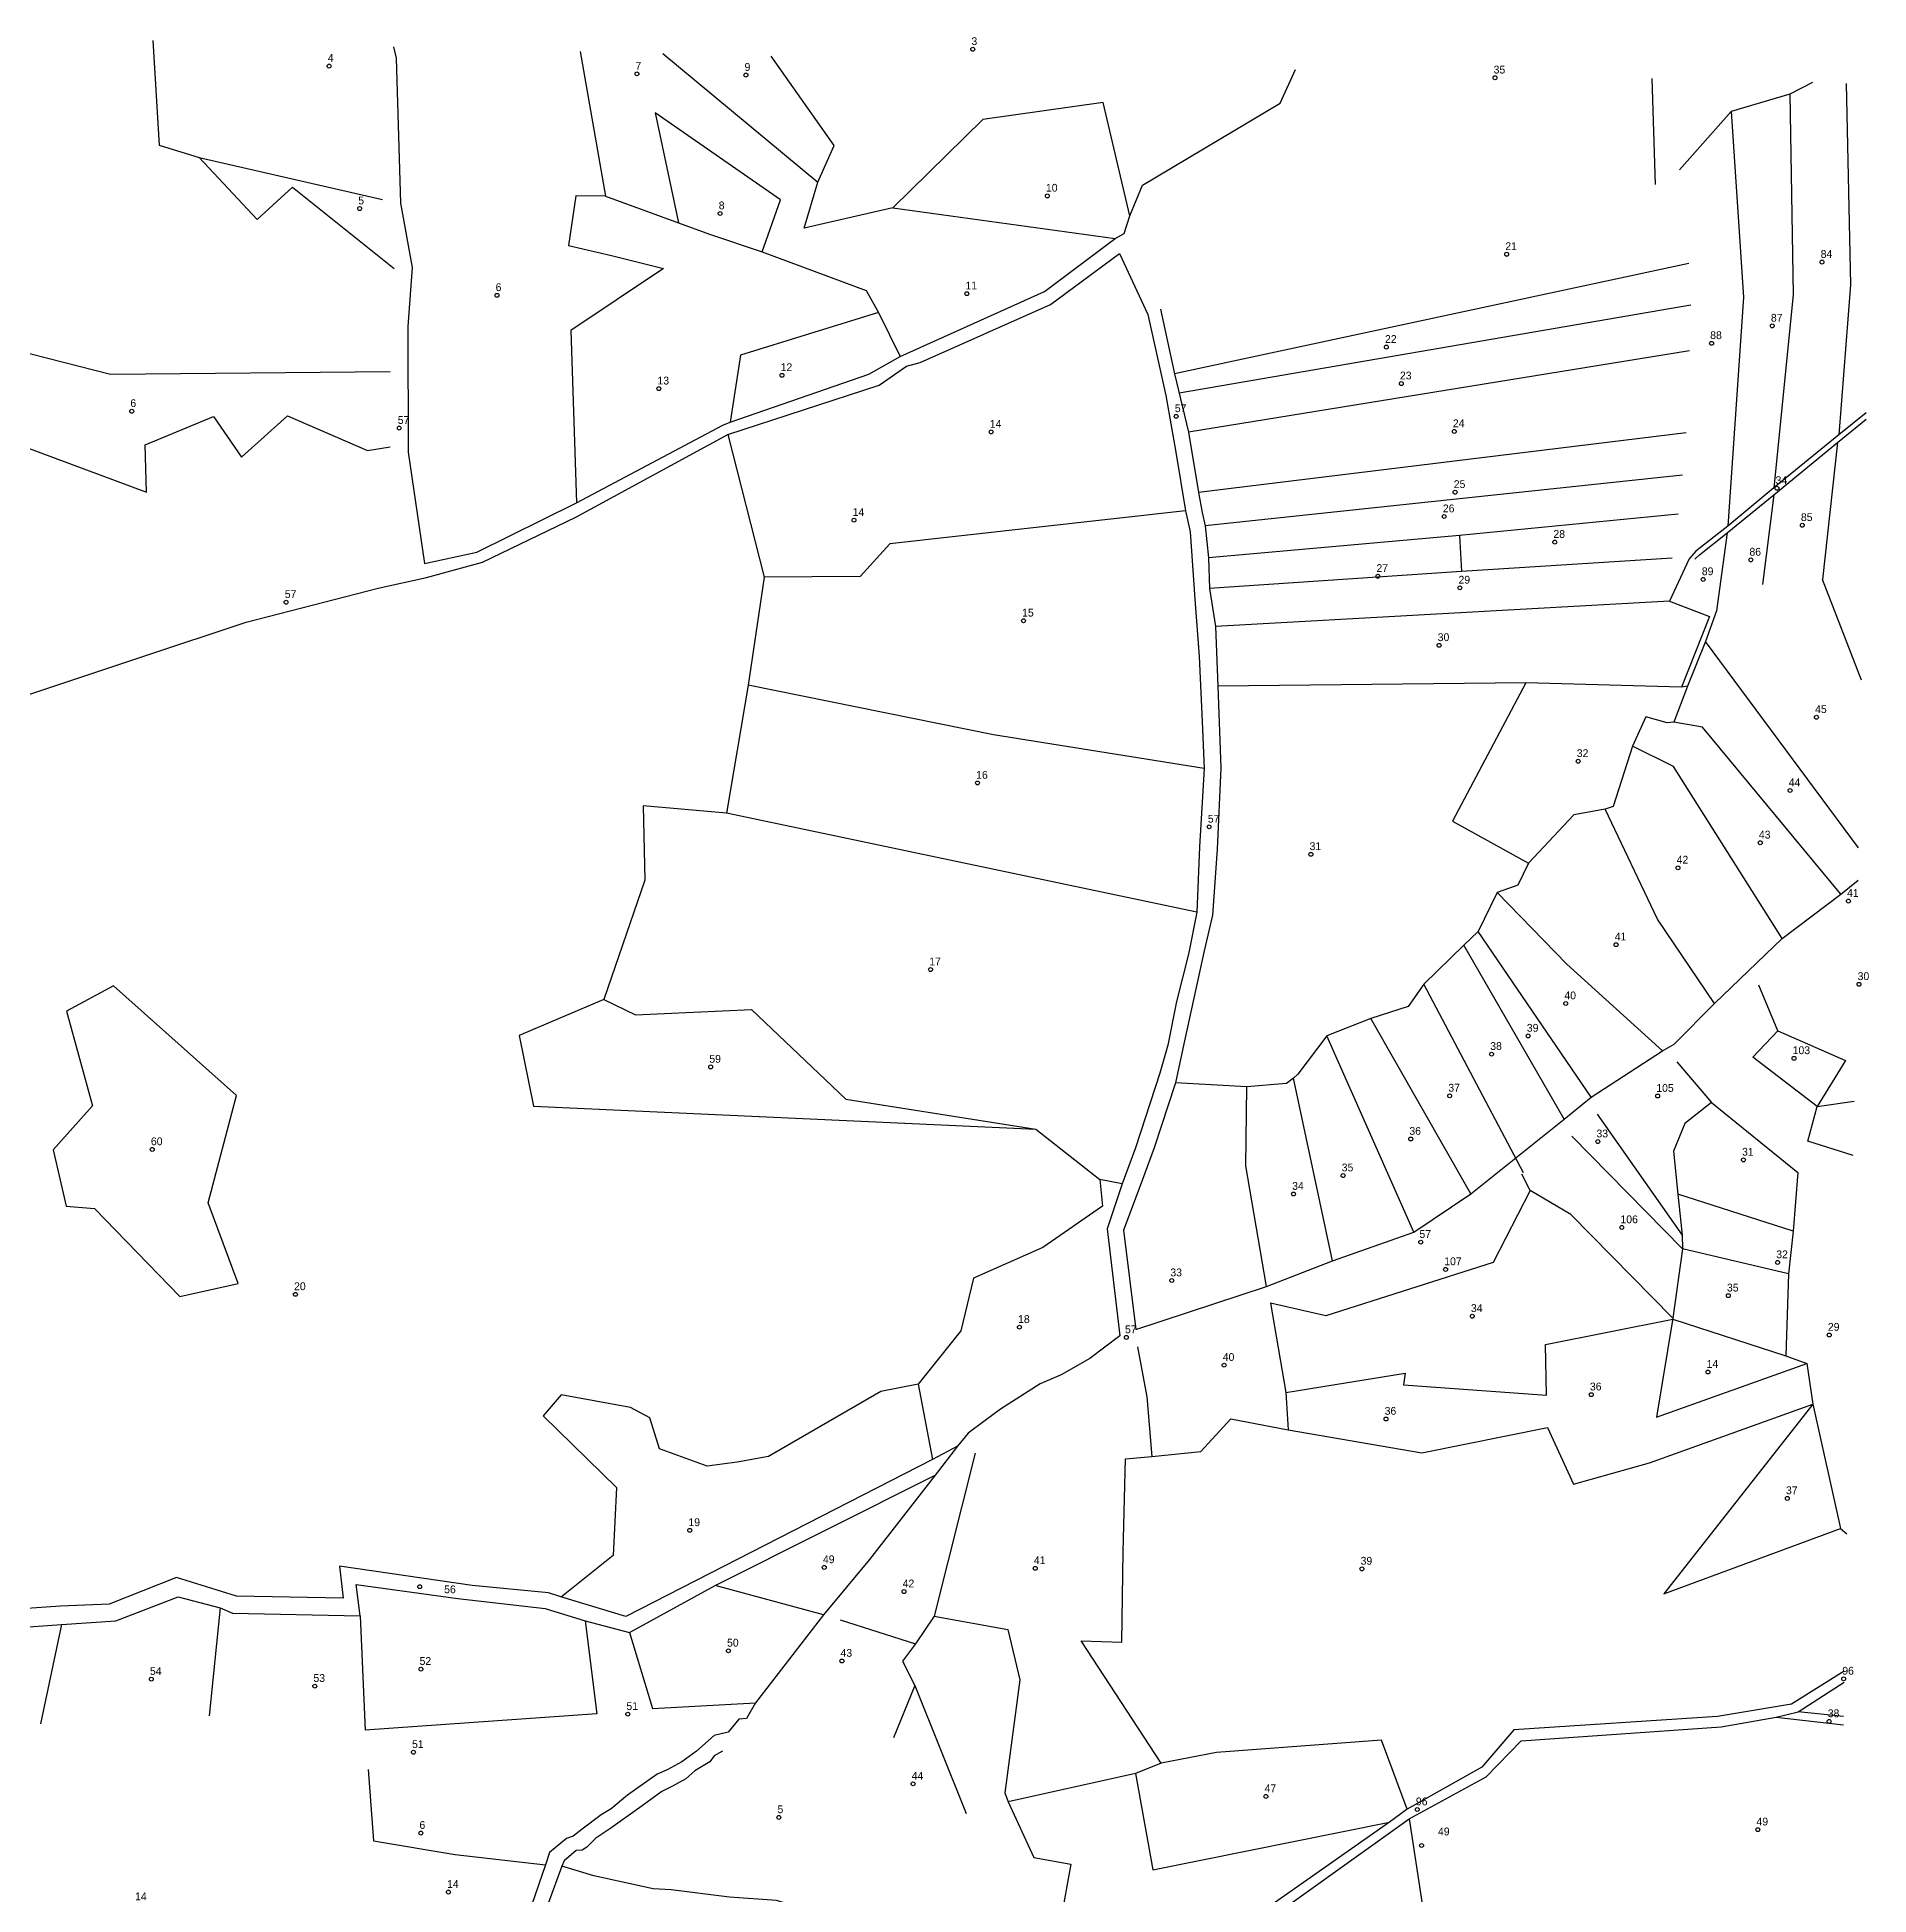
# Model space of a CAD drawing. Extents: x 176571 to 180224, y 250857 to 253450.
# Drawn here: x 179284 to 180224, y 252471 to 253424 of the extents above; entities that cross this region are included whole.
import ezdxf
from ezdxf.enums import TextEntityAlignment as Align

# ---------------------------------------------------------------- set-up
doc = ezdxf.new("R2010")
doc.units = 0
for name, color, linetype in [('1602', 240, 'Continuous'), ('1603', 240, 'Continuous'), ('A_POINTS', 252, 'Continuous')]:
    doc.layers.add(name, color=color, linetype=linetype)
doc.styles.add('HEBTXT', font='hebtxt.shx')

# ---------------------------------------------------------------- blocks, each defined once
blk = doc.blocks.new('1603')
at = {"layer": 'A_POINTS'}
blk.add_circle((0, 0), 0.25, dxfattribs=at)
at = {"style": 'HEBTXT'}
blk.add_attdef('PARCEL_NUM', text='', height=2, dxfattribs=at).set_placement((0, 1), align=Align.CENTER)
at = {"style": 'HEBTXT', "flags": 1}
blk.add_attdef('LOT_NUM', text='', height=2, dxfattribs=at).set_placement((0, -2.5), align=Align.CENTER)

msp = doc.modelspace()

# ---------------------------------------------------------------- linework, layer by layer
at = {"layer": '1602'}
for points in [[(179343.48, 253422.35), (179346.84, 253368.7), (179367.33, 253362.36), (179461.29, 253340.83)], [(179466.91, 253419.23), (179468.43, 253413.38), (179470.65, 253339.07), (179476.53, 253305.98), (179474.38, 253275.77), (179474.57, 253211.28), (179482.94, 253154.26), (179509.67, 253160.1), (179560.92, 253185.26), (179635.96, 253225.23), (179639.7, 253226.62), (179710.75, 253251.25), (179726.8, 253260.38), (179800.8, 253293.63), (179837.15, 253320.97), (179841.82, 253323.52), (179844.66, 253332.47), (179851.07, 253348.29), (179921.73, 253390.22), (179929.59, 253407.55)], [(179562.67, 253416.81), (179575.74, 253342.66), (179560.43, 253342.82), (179556.81, 253317.31), (179578.85, 253312.11), (179605.47, 253305.51), (179557.94, 253273.7), (179560.92, 253185.26)], [(179605.2, 253415.74), (179684.62, 253349.73)], [(179723.05, 253336.61), (179677.65, 253326.21), (179684.62, 253349.73), (179693, 253368.61), (179660.75, 253414.34)], [(180112.42, 253402.93), (180114.13, 253348.64)], [(180194.85, 253400.85), (180183.14, 253394.88), (180153.12, 253386.09), (180126.57, 253356.13)], [(180211.98, 253400.42), (180214.29, 253297.13), (180208.26, 253220.17)], [(179844.66, 253332.47), (179830.99, 253390.67), (179769.33, 253381.93), (179723.05, 253336.61), (179837.15, 253320.97)], [(180183.14, 253394.88), (180184.8, 253292), (180174.88, 253192.99)], [(179656.07, 253313.99), (179665.52, 253340.79), (179601.2, 253385.3), (179613.13, 253328.88)], [(180153.12, 253386.09), (180159.42, 253290.78), (180151.31, 253173.43)], [(179367.33, 253362.36), (179397.04, 253330.59), (179415.11, 253347.13), (179467.33, 253305.54)], [(179575.74, 253342.66), (179613.13, 253328.88), (179628.98, 253323.15), (179656.07, 253313.99), (179709.47, 253294.16), (179715.7, 253282.94), (179726.8, 253260.38)], [(179263.94, 253081.76), (179338.38, 253106.6), (179391.38, 253124.17), (179459.18, 253141.54), (179483.86, 253147.02), (179512.58, 253154.95), (179560.51, 253177.94), (179638.43, 253220.36), (179716.06, 253245.75), (179730.1, 253255.4), (179737.03, 253257.24), (179803.97, 253287.07), (179839.31, 253313.23), (179853.87, 253281.86), (179863.06, 253240.44), (179868.24, 253211.23), (179873.13, 253181.27), (179875.62, 253170.47), (179877.98, 253135.96), (179880.22, 253106.5), (179881.73, 253073.18), (179882.73, 253049), (179880.42, 253008.96), (179879.07, 252975.38), (179874.65, 252953.9), (179868.6, 252929.56), (179864.21, 252907.25), (179860.08, 252892.89), (179847.62, 252854.54), (179840.73, 252836.03), (179833.08, 252813.09), (179839.5, 252758.18), (179824.06, 252746.56), (179809.39, 252738.21), (179798.61, 252733.6), (179778.23, 252720.45), (179770.45, 252714.77), (179761.75, 252708.17), (179756.34, 252701.63), (179744.77, 252686.62), (179711.13, 252643.51), (179687.6, 252615.02), (179652.68, 252569.93), (179648.11, 252561.96), (179644.16, 252561.6), (179638.7, 252554.94), (179631.39, 252553.19), (179622.41, 252545.14)], [(180131.35, 253308.13), (179867.57, 253251.42)], [(179860.33, 253284.73), (179867.57, 253251.42), (179874.75, 253221.55), (179879.8, 253190.7), (179881.67, 253180.36), (179883.3, 253173.61), (179884.92, 253157.16), (179885.43, 253141.47), (179888.52, 253121.91), (179889.83, 253091.34), (179891.32, 253049.49), (179889.51, 253007.71), (179887.01, 252973.93), (179882.78, 252955.56), (179871.82, 252905.43), (179868, 252887.81), (179857.2, 252854.49), (179849.89, 252835.04), (179841.36, 252812.39), (179847.69, 252761.3), (179914.68, 252783.4), (179948.64, 252796.6), (179990.27, 252811.28), (180019.6, 252830.9), (180067.39, 252869.2), (180081.23, 252880.57), (180117.78, 252904.36), (180123.81, 252907.75), (180144.45, 252928.59), (180179.29, 252961.93), (180209.38, 252984.57), (180218.14, 252991.79)], [(180132.31, 253286.67), (179869.93, 253241.61)], [(179715.7, 253282.94), (179644.88, 253261.11), (179639.7, 253226.62)], [(179465.32, 253252.56), (179321.81, 253251.14), (179247.95, 253269.9), (179210.09, 253269.16), (179233.02, 253222.52), (179261.21, 253220.28), (179340.39, 253190.74), (179339.66, 253215.04), (179374.68, 253229.64), (179388.96, 253208.74), (179412.59, 253229.93), (179453.58, 253212.24), (179465.26, 253214.09)], [(180131.68, 253263.3), (179874.75, 253221.55)], [(180222.31, 253231.51), (180208.26, 253220.17), (180174.88, 253192.99), (180151.31, 253173.43), (180135, 253160.49), (180131.46, 253156.57)], [(180134.38, 253156.4), (180136.81, 253158.67), (180150.98, 253169.94), (180174.93, 253189.42), (180207.66, 253216.31), (180222.25, 253228.26)], [(179638.43, 253220.36), (179657.06, 253147.2), (179648.94, 253091.75), (179637.76, 253026.17), (179594.98, 253030), (179595.82, 252991.86), (179574.91, 252930.57), (179531.37, 252912.13), (179538.83, 252875.85), (179796.35, 252864.1), (179829.21, 252838.32), (179830.69, 252824.71), (179800.01, 252803.42), (179764.42, 252787.68), (179758.01, 252760.68), (179736.1, 252733.4), (179716.91, 252729.56), (179659.3, 252696.33), (179643.31, 252693.32), (179627.81, 252691.37), (179603.41, 252700.14), (179598.4, 252716.11), (179588.52, 252721.46), (179552.97, 252727.92), (179543.84, 252717.07), (179581.36, 252680.43), (179579.66, 252645.56), (179553.11, 252624.25)], [(180129.97, 253221.18), (179879.8, 253190.7)], [(180207.66, 253216.31), (180199.87, 253146.06)], [(180128.07, 253199.52), (179883.3, 253173.61)], [(180174.93, 253189.42), (180169.06, 253143.38)], [(179873.13, 253181.27), (179721.57, 253164.31), (179706.3, 253147.57), (179657.06, 253147.2)], [(180125.86, 253179.54), (180013.73, 253168.57), (179884.92, 253157.16)], [(180013.73, 253168.57), (180014.76, 253150.11)], [(180150.98, 253169.94), (180145.48, 253129.91)], [(180122.79, 253156.98), (180014.76, 253150.11), (179885.43, 253141.47)], [(180131.46, 253156.57), (180121.39, 253134.83), (180141.89, 253127.07), (180127.65, 253090.79)], [(180219.92, 253094.44), (180199.87, 253146.06)], [(180121.39, 253134.83), (179888.52, 253121.91)], [(180145.48, 253129.91), (180139.95, 253114.13), (180130.65, 253091.31), (180123.62, 253072.86), (180120.3, 253072.48), (180109.26, 253075.52), (180102.44, 253060.56), (180092.55, 253029.61), (180088.37, 253028.19), (180072.39, 253025.24), (180049.12, 253000.61), (180043.65, 252989.17), (180033.09, 252985.44), (180023.28, 252965.57), (180015.95, 252958.47), (179995.35, 252938.52), (179987.4, 252927.05), (179968.31, 252920.79), (179945.62, 252911.92), (179930.74, 252892.32), (179928.57, 252890.3), (179925.03, 252887.58), (179904.59, 252885.76), (179868, 252887.81)], [(180218.43, 253008.43), (180139.95, 253114.13)], [(179882.73, 253049), (179774.75, 253066.39), (179648.94, 253091.75)], [(180130.65, 253091.31), (180127.65, 253090.79), (180047.8, 253093.08), (179889.83, 253091.34)], [(180047.8, 253093.08), (180010.09, 253022.06), (180049.12, 253000.61)], [(180209.38, 252984.57), (180138.29, 253070.31), (180123.62, 253072.86)], [(180179.29, 252961.93), (180123.52, 253050.19), (180102.44, 253060.56)], [(180144.45, 252928.59), (180115.26, 252971.87), (180088.37, 253028.19)], [(179879.07, 252975.38), (179637.76, 253026.17)], [(180117.78, 252904.36), (180068.71, 252948.72), (180033.09, 252985.44)], [(180081.23, 252880.57), (180023.28, 252965.57)], [(180067.39, 252869.2), (180015.95, 252958.47)], [(179323.44, 252937.71), (179299.35, 252924.56), (179312.7, 252876.07), (179292.43, 252853.47), (179299.18, 252824.55), (179313.62, 252823.36), (179357.46, 252778.23), (179387.39, 252785.04), (179371.87, 252826.33), (179386.48, 252881.37), (179323.44, 252937.71)], [(180046.49, 252841.69), (179995.35, 252938.52)], [(180215.68, 252850.55), (180192.4, 252857.92), (180197.13, 252875.78), (180164.12, 252901.02), (180176.96, 252914.6), (180167.29, 252937.97)], [(179574.91, 252930.57), (179591.1, 252922.68), (179650.58, 252925.47), (179699.03, 252879.46), (179796.35, 252864.1)], [(180019.6, 252830.9), (179968.31, 252920.79)], [(180176.96, 252914.6), (180211.72, 252899.31), (180197.13, 252875.78)], [(179990.27, 252811.28), (179945.62, 252911.92)], [(180125.16, 252898.73), (180142.99, 252877.74), (180187.33, 252841.93), (180184.85, 252811.73), (180182.39, 252789.86), (180181.06, 252747.95)], [(179914.68, 252783.4), (179904.17, 252845.35), (179904.59, 252885.76)], [(179948.64, 252796.6), (179928.57, 252890.3)], [(180142.99, 252877.74), (180129.35, 252866.95), (180123.56, 252852.9), (180125.73, 252830.77), (180127.89, 252809.71), (180128.02, 252802.71), (180123.16, 252767.24), (180114.79, 252716.39), (180191.92, 252743.96)], [(180197.13, 252875.78), (180216.17, 252878.56)], [(180084.32, 252871.8), (180127.89, 252809.71)], [(180182.39, 252789.86), (180128.02, 252802.71), (180071.29, 252860.59)], [(179840.73, 252836.03), (179829.21, 252838.32)], [(180123.16, 252767.24), (180070.8, 252820.43), (180049.95, 252832.63), (180045.61, 252841)], [(180049.95, 252832.63), (180031.01, 252795.81), (179945.23, 252768.41), (179916.74, 252774.86)], [(180184.85, 252811.73), (180125.73, 252830.77)], [(179916.74, 252774.86), (179924.57, 252729.02), (179925.82, 252709.87)], [(179924.57, 252729.02), (179985.85, 252739.05), (179985.07, 252732.99), (180058.37, 252727.64), (180057.81, 252753.62), (180123.07, 252766.61), (180181.06, 252747.95), (180191.92, 252743.96), (180194.99, 252723.11)], [(179848.66, 252752.42), (179853.41, 252726.8), (179855.96, 252696.32)], [(179736.1, 252733.4), (179743.44, 252694.69)], [(179860.72, 252539.03), (179819.76, 252601.79), (179840.6, 252601.04), (179841.14, 252647.43), (179842.45, 252694.99), (179855.96, 252696.32), (179881.04, 252698.82), (179896.53, 252715.55), (179925.82, 252709.87), (179994.45, 252698.17), (180058.87, 252711.07), (180072.19, 252682.07), (180111.23, 252693.06), (180194.99, 252723.11), (180118.52, 252625.8), (180209.08, 252659.27), (180212.31, 252656.62)], [(180194.99, 252723.11), (180209.08, 252659.27)], [(179756.34, 252701.63), (179743.44, 252694.69), (179586.23, 252614.27), (179552.79, 252624.2), (179546.41, 252626.35), (179507.39, 252630.14), (179439.29, 252640.07), (179441.24, 252623.52), (179386.55, 252624.54), (179355.62, 252634.19), (179321.11, 252620.49), (179296.17, 252619.48), (179266.56, 252617.49), (179240.54, 252608.24), (179235.97, 252606.7), (179219.62, 252594.6), (179164.67, 252609.86)], [(179765.4, 252697.91), (179744.26, 252614.45), (179734.64, 252600.19), (179728.05, 252591.34), (179734.37, 252578.83), (179760.63, 252513.15)], [(179265.47, 252607.84), (179296.7, 252610.1), (179324.58, 252611.89), (179356.5, 252624.35), (179378.12, 252618.62), (179384.43, 252615.9), (179449.96, 252614.59), (179447.92, 252630.52), (179499.96, 252623.49), (179544.75, 252618.27), (179565.32, 252612.01), (179587.99, 252605.93), (179631.91, 252630.07), (179744.77, 252686.62)], [(179687.6, 252615.02), (179631.91, 252630.07)], [(179378.12, 252618.62), (179372.39, 252563.22)], [(179296.7, 252610.1), (179286.01, 252559.17)], [(179449.96, 252614.59), (179452.48, 252555.93)], [(179565.32, 252612.01), (179571.36, 252564.2), (179452.48, 252555.93)], [(179696, 252612.53), (179734.64, 252600.19)], [(179744.26, 252614.45), (179782.08, 252607.58), (179788.25, 252581.72), (179780.52, 252523.73), (179782.24, 252519.11)], [(179587.99, 252605.93), (179599.84, 252566.99), (179652.68, 252569.93)], [(180211.09, 252586.11), (180184, 252569.26), (180146.09, 252562.85), (180041.66, 252556.12), (180025.15, 252536.98), (179986.81, 252515.46), (179977.79, 252508.79), (179894.74, 252450.35), (179894.29, 252450)], [(179903.22, 252450), (179987.94, 252510.49), (180027.42, 252531.95), (180045.42, 252550.37), (180147.9, 252557.53), (180176.12, 252562.53), (180187.35, 252565.38), (180210.99, 252580.59)], [(179734.37, 252578.83), (179723.37, 252551.9)], [(180176.12, 252562.53), (180210.61, 252558.56)], [(180210.68, 252562.91), (180187.35, 252565.38)], [(179622.41, 252545.14), (179614.91, 252539.69), (179607.34, 252535.61), (179602.19, 252533.3), (179587.04, 252522.51), (179578.58, 252515.61), (179573.56, 252512.53), (179563.72, 252505.19), (179559.08, 252501.51), (179555.79, 252500.39), (179546.94, 252493.08), (179544.97, 252486.76), (179537.95, 252466.55), (179540.93, 252461.06), (179529.68, 252450)], [(179635.76, 252545.13), (179634.22, 252544.25), (179631.47, 252542.81), (179629.18, 252539.61), (179621.6, 252535.09), (179616.95, 252530.89), (179610.01, 252527.16), (179604.7, 252524.5), (179593.33, 252516.22), (179578.41, 252505.62), (179570.85, 252500.46), (179566.07, 252495.98), (179563.76, 252494.38), (179560.71, 252494.15), (179554.46, 252488.88), (179553.28, 252486.12), (179546.4, 252467.09), (179549.51, 252458.35), (179543.33, 252451.05), (179542.45, 252450)], [(179986.81, 252515.46), (179973.71, 252550.8), (179889.02, 252544.4), (179860.72, 252539.03), (179847.51, 252533.62), (179782.24, 252519.11), (179795.4, 252490.57), (179814.37, 252487.19), (179809.39, 252459.82), (179814.88, 252450)], [(179453.97, 252535.69), (179456.76, 252499.11), (179498.62, 252492.16), (179544.97, 252486.76)], [(179847.51, 252533.62), (179856.41, 252484.21), (179977.79, 252508.79)], [(179987.94, 252510.49), (179997.15, 252450)], [(179760.81, 252454.4), (179746.61, 252453.98), (179711.58, 252460.69), (179692.09, 252464.55), (179672.01, 252465.98), (179663.51, 252468.6), (179639.37, 252470.25), (179609.4, 252474), (179600.09, 252474.55), (179569.69, 252481.19), (179553.28, 252486.12)]]:
    msp.add_lwpolyline(points, dxfattribs=at)

# ---------------------------------------------------------------- block references
at = {"layer": '1603'}
ref = msp.add_blockref('1603', (179764.1, 253417.93), dxfattribs=dict(at, xscale=4, yscale=4, zscale=4))
ref.add_attrib('PARCEL_NUM', '3', (179763.41, 253420.09), dxfattribs={"layer": '0', "height": 4, "style": 'HEBTXT'})
ref = msp.add_blockref('1603', (179433.96, 253409.3), dxfattribs=dict(at, xscale=4, yscale=4, zscale=4))
ref.add_attrib('PARCEL_NUM', '4', (179433.27, 253411.46), dxfattribs={"layer": '0', "height": 4, "style": 'HEBTXT'})
ref = msp.add_blockref('1603', (179591.82, 253405.32), dxfattribs=dict(at, xscale=4, yscale=4, zscale=4))
ref.add_attrib('PARCEL_NUM', '7', (179591.13, 253407.48), dxfattribs={"layer": '0', "height": 4, "style": 'HEBTXT'})
ref = msp.add_blockref('1603', (179647.73, 253404.71), dxfattribs=dict(at, xscale=4, yscale=4, zscale=4))
ref.add_attrib('PARCEL_NUM', '9', (179647.04, 253406.87), dxfattribs={"layer": '0', "height": 4, "style": 'HEBTXT'})
ref = msp.add_blockref('1603', (180031.93, 253403.34), dxfattribs=dict(at, xscale=4, yscale=4, zscale=4))
ref.add_attrib('PARCEL_NUM', '35', (180031.24, 253405.5), dxfattribs={"layer": '0', "height": 4, "style": 'HEBTXT'})
ref = msp.add_blockref('1603', (179449.62, 253336.24), dxfattribs=dict(at, xscale=4, yscale=4, zscale=4))
ref.add_attrib('PARCEL_NUM', '5', (179448.93, 253338.39), dxfattribs={"layer": '0', "height": 4, "style": 'HEBTXT'})
ref = msp.add_blockref('1603', (179802.31, 253342.74), dxfattribs=dict(at, xscale=4, yscale=4, zscale=4))
ref.add_attrib('PARCEL_NUM', '10', (179801.62, 253344.9), dxfattribs={"layer": '0', "height": 4, "style": 'HEBTXT'})
ref = msp.add_blockref('1603', (179634.5, 253333.7), dxfattribs=dict(at, xscale=4, yscale=4, zscale=4))
ref.add_attrib('PARCEL_NUM', '8', (179633.81, 253335.86), dxfattribs={"layer": '0', "height": 4, "style": 'HEBTXT'})
ref = msp.add_blockref('1603', (180037.93, 253312.8), dxfattribs=dict(at, xscale=4, yscale=4, zscale=4))
ref.add_attrib('PARCEL_NUM', '21', (180037.24, 253314.96), dxfattribs={"layer": '0', "height": 4, "style": 'HEBTXT'})
ref = msp.add_blockref('1603', (180199.66, 253308.78), dxfattribs=dict(at, xscale=4, yscale=4, zscale=4))
ref.add_attrib('PARCEL_NUM', '84', (180198.97, 253310.93), dxfattribs={"layer": '0', "height": 4, "style": 'HEBTXT'})
ref = msp.add_blockref('1603', (179520.07, 253291.75), dxfattribs=dict(at, xscale=4, yscale=4, zscale=4))
ref.add_attrib('PARCEL_NUM', '6', (179519.37, 253293.91), dxfattribs={"layer": '0', "height": 4, "style": 'HEBTXT'})
ref = msp.add_blockref('1603', (179761.04, 253292.61), dxfattribs=dict(at, xscale=4, yscale=4, zscale=4))
ref.add_attrib('PARCEL_NUM', '11', (179760.35, 253294.77), dxfattribs={"layer": '0', "height": 4, "style": 'HEBTXT'})
ref = msp.add_blockref('1603', (180174.13, 253276.07), dxfattribs=dict(at, xscale=4, yscale=4, zscale=4))
ref.add_attrib('PARCEL_NUM', '87', (180173.43, 253278.23), dxfattribs={"layer": '0', "height": 4, "style": 'HEBTXT'})
ref = msp.add_blockref('1603', (179976.21, 253265.19), dxfattribs=dict(at, xscale=4, yscale=4, zscale=4))
ref.add_attrib('PARCEL_NUM', '22', (179975.52, 253267.34), dxfattribs={"layer": '0', "height": 4, "style": 'HEBTXT'})
ref = msp.add_blockref('1603', (180143, 253267.14), dxfattribs=dict(at, xscale=4, yscale=4, zscale=4))
ref.add_attrib('PARCEL_NUM', '88', (180142.31, 253269.3), dxfattribs={"layer": '0', "height": 4, "style": 'HEBTXT'})
ref = msp.add_blockref('1603', (179666.24, 253250.74), dxfattribs=dict(at, xscale=4, yscale=4, zscale=4))
ref.add_attrib('PARCEL_NUM', '12', (179665.55, 253252.89), dxfattribs={"layer": '0', "height": 4, "style": 'HEBTXT'})
ref = msp.add_blockref('1603', (179603.09, 253243.87), dxfattribs=dict(at, xscale=4, yscale=4, zscale=4))
ref.add_attrib('PARCEL_NUM', '13', (179602.39, 253246.02), dxfattribs={"layer": '0', "height": 4, "style": 'HEBTXT'})
ref = msp.add_blockref('1603', (179983.87, 253246.47), dxfattribs=dict(at, xscale=4, yscale=4, zscale=4))
ref.add_attrib('PARCEL_NUM', '23', (179983.18, 253248.63), dxfattribs={"layer": '0', "height": 4, "style": 'HEBTXT'})
ref = msp.add_blockref('1603', (179332.75, 253232.28), dxfattribs=dict(at, xscale=4, yscale=4, zscale=4))
ref.add_attrib('PARCEL_NUM', '6', (179332.06, 253234.44), dxfattribs={"layer": '0', "height": 4, "style": 'HEBTXT'})
ref = msp.add_blockref('1603', (179469.89, 253223.65), dxfattribs=dict(at, xscale=4, yscale=4, zscale=4))
ref.add_attrib('PARCEL_NUM', '57', (179469.2, 253225.81), dxfattribs={"layer": '0', "height": 4, "style": 'HEBTXT'})
ref = msp.add_blockref('1603', (179773.53, 253221.69), dxfattribs=dict(at, xscale=4, yscale=4, zscale=4))
ref.add_attrib('PARCEL_NUM', '14', (179772.84, 253223.85), dxfattribs={"layer": '0', "height": 4, "style": 'HEBTXT'})
ref = msp.add_blockref('1603', (179868.41, 253229.68), dxfattribs=dict(at, xscale=4, yscale=4, zscale=4))
ref.add_attrib('PARCEL_NUM', '57', (179867.72, 253231.84), dxfattribs={"layer": '0', "height": 4, "style": 'HEBTXT'})
ref = msp.add_blockref('1603', (180011.03, 253221.94), dxfattribs=dict(at, xscale=4, yscale=4, zscale=4))
ref.add_attrib('PARCEL_NUM', '24', (180010.34, 253224.1), dxfattribs={"layer": '0', "height": 4, "style": 'HEBTXT'})
ref = msp.add_blockref('1603', (180176.51, 253192.81), dxfattribs=dict(at, xscale=4, yscale=4, zscale=4))
ref.add_attrib('PARCEL_NUM', '34', (180175.82, 253194.96), dxfattribs={"layer": '0', "height": 4, "style": 'HEBTXT'})
ref = msp.add_blockref('1603', (180011.46, 253190.75), dxfattribs=dict(at, xscale=4, yscale=4, zscale=4))
ref.add_attrib('PARCEL_NUM', '25', (180010.77, 253192.91), dxfattribs={"layer": '0', "height": 4, "style": 'HEBTXT'})
ref = msp.add_blockref('1603', (179703.17, 253176.43), dxfattribs=dict(at, xscale=4, yscale=4, zscale=4))
ref.add_attrib('PARCEL_NUM', '14', (179702.47, 253178.59), dxfattribs={"layer": '0', "height": 4, "style": 'HEBTXT'})
ref = msp.add_blockref('1603', (180005.87, 253178.31), dxfattribs=dict(at, xscale=4, yscale=4, zscale=4))
ref.add_attrib('PARCEL_NUM', '26', (180005.18, 253180.46), dxfattribs={"layer": '0', "height": 4, "style": 'HEBTXT'})
ref = msp.add_blockref('1603', (180189.53, 253173.82), dxfattribs=dict(at, xscale=4, yscale=4, zscale=4))
ref.add_attrib('PARCEL_NUM', '85', (180188.83, 253175.97), dxfattribs={"layer": '0', "height": 4, "style": 'HEBTXT'})
ref = msp.add_blockref('1603', (180062.59, 253165.19), dxfattribs=dict(at, xscale=4, yscale=4, zscale=4))
ref.add_attrib('PARCEL_NUM', '28', (180061.89, 253167.35), dxfattribs={"layer": '0', "height": 4, "style": 'HEBTXT'})
ref = msp.add_blockref('1603', (180163.13, 253156.07), dxfattribs=dict(at, xscale=4, yscale=4, zscale=4))
ref.add_attrib('PARCEL_NUM', '86', (180162.43, 253158.23), dxfattribs={"layer": '0', "height": 4, "style": 'HEBTXT'})
ref = msp.add_blockref('1603', (179971.82, 253147.7), dxfattribs=dict(at, xscale=4, yscale=4, zscale=4))
ref.add_attrib('PARCEL_NUM', '27', (179971.12, 253149.86), dxfattribs={"layer": '0', "height": 4, "style": 'HEBTXT'})
ref = msp.add_blockref('1603', (180138.7, 253146.06), dxfattribs=dict(at, xscale=4, yscale=4, zscale=4))
ref.add_attrib('PARCEL_NUM', '89', (180138.01, 253148.22), dxfattribs={"layer": '0', "height": 4, "style": 'HEBTXT'})
ref = msp.add_blockref('1603', (180013.91, 253141.74), dxfattribs=dict(at, xscale=4, yscale=4, zscale=4))
ref.add_attrib('PARCEL_NUM', '29', (180013.22, 253143.89), dxfattribs={"layer": '0', "height": 4, "style": 'HEBTXT'})
ref = msp.add_blockref('1603', (179411.92, 253134.36), dxfattribs=dict(at, xscale=4, yscale=4, zscale=4))
ref.add_attrib('PARCEL_NUM', '57', (179411.23, 253136.52), dxfattribs={"layer": '0', "height": 4, "style": 'HEBTXT'})
ref = msp.add_blockref('1603', (179790.1, 253124.86), dxfattribs=dict(at, xscale=4, yscale=4, zscale=4))
ref.add_attrib('PARCEL_NUM', '15', (179789.41, 253127.02), dxfattribs={"layer": '0', "height": 4, "style": 'HEBTXT'})
ref = msp.add_blockref('1603', (180003.25, 253112.26), dxfattribs=dict(at, xscale=4, yscale=4, zscale=4))
ref.add_attrib('PARCEL_NUM', '30', (180002.55, 253114.42), dxfattribs={"layer": '0', "height": 4, "style": 'HEBTXT'})
ref = msp.add_blockref('1603', (180196.79, 253075.35), dxfattribs=dict(at, xscale=4, yscale=4, zscale=4))
ref.add_attrib('PARCEL_NUM', '45', (180196.1, 253077.51), dxfattribs={"layer": '0', "height": 4, "style": 'HEBTXT'})
ref = msp.add_blockref('1603', (180074.59, 253052.8), dxfattribs=dict(at, xscale=4, yscale=4, zscale=4))
ref.add_attrib('PARCEL_NUM', '32', (180073.9, 253054.95), dxfattribs={"layer": '0', "height": 4, "style": 'HEBTXT'})
ref = msp.add_blockref('1603', (179766.52, 253041.67), dxfattribs=dict(at, xscale=4, yscale=4, zscale=4))
ref.add_attrib('PARCEL_NUM', '16', (179765.83, 253043.83), dxfattribs={"layer": '0', "height": 4, "style": 'HEBTXT'})
ref = msp.add_blockref('1603', (180183.27, 253037.8), dxfattribs=dict(at, xscale=4, yscale=4, zscale=4))
ref.add_attrib('PARCEL_NUM', '44', (180182.58, 253039.96), dxfattribs={"layer": '0', "height": 4, "style": 'HEBTXT'})
ref = msp.add_blockref('1603', (179885.34, 253019.15), dxfattribs=dict(at, xscale=4, yscale=4, zscale=4))
ref.add_attrib('PARCEL_NUM', '57', (179884.65, 253021.3), dxfattribs={"layer": '0', "height": 4, "style": 'HEBTXT'})
ref = msp.add_blockref('1603', (179937.51, 253005.08), dxfattribs=dict(at, xscale=4, yscale=4, zscale=4))
ref.add_attrib('PARCEL_NUM', '31', (179936.82, 253007.24), dxfattribs={"layer": '0', "height": 4, "style": 'HEBTXT'})
ref = msp.add_blockref('1603', (180167.97, 253011.01), dxfattribs=dict(at, xscale=4, yscale=4, zscale=4))
ref.add_attrib('PARCEL_NUM', '43', (180167.28, 253013.17), dxfattribs={"layer": '0', "height": 4, "style": 'HEBTXT'})
ref = msp.add_blockref('1603', (180125.78, 252998.14), dxfattribs=dict(at, xscale=4, yscale=4, zscale=4))
ref.add_attrib('PARCEL_NUM', '42', (180125.09, 253000.3), dxfattribs={"layer": '0', "height": 4, "style": 'HEBTXT'})
ref = msp.add_blockref('1603', (180213.18, 252981.07), dxfattribs=dict(at, xscale=4, yscale=4, zscale=4))
ref.add_attrib('PARCEL_NUM', '41', (180212.49, 252983.23), dxfattribs={"layer": '0', "height": 4, "style": 'HEBTXT'})
ref = msp.add_blockref('1603', (180094.03, 252958.74), dxfattribs=dict(at, xscale=4, yscale=4, zscale=4))
ref.add_attrib('PARCEL_NUM', '41', (180093.34, 252960.9), dxfattribs={"layer": '0', "height": 4, "style": 'HEBTXT'})
ref = msp.add_blockref('1603', (179742.44, 252945.98), dxfattribs=dict(at, xscale=4, yscale=4, zscale=4))
ref.add_attrib('PARCEL_NUM', '17', (179741.75, 252948.13), dxfattribs={"layer": '0', "height": 4, "style": 'HEBTXT'})
ref = msp.add_blockref('1603', (180218.62, 252938.42), dxfattribs=dict(at, xscale=4, yscale=4, zscale=4))
ref.add_attrib('PARCEL_NUM', '30', (180217.93, 252940.58), dxfattribs={"layer": '0', "height": 4, "style": 'HEBTXT'})
ref = msp.add_blockref('1603', (180068.21, 252928.56), dxfattribs=dict(at, xscale=4, yscale=4, zscale=4))
ref.add_attrib('PARCEL_NUM', '40', (180067.52, 252930.72), dxfattribs={"layer": '0', "height": 4, "style": 'HEBTXT'})
ref = msp.add_blockref('1603', (180048.95, 252911.93), dxfattribs=dict(at, xscale=4, yscale=4, zscale=4))
ref.add_attrib('PARCEL_NUM', '39', (180048.26, 252914.09), dxfattribs={"layer": '0', "height": 4, "style": 'HEBTXT'})
ref = msp.add_blockref('1603', (180030.18, 252902.6), dxfattribs=dict(at, xscale=4, yscale=4, zscale=4))
ref.add_attrib('PARCEL_NUM', '38', (180029.49, 252904.76), dxfattribs={"layer": '0', "height": 4, "style": 'HEBTXT'})
ref = msp.add_blockref('1603', (180185.29, 252900.44), dxfattribs=dict(at, xscale=4, yscale=4, zscale=4))
ref.add_attrib('PARCEL_NUM', '103', (180184.6, 252902.6), dxfattribs={"layer": '0', "height": 4, "style": 'HEBTXT'})
ref = msp.add_blockref('1603', (179629.67, 252896.03), dxfattribs=dict(at, xscale=4, yscale=4, zscale=4))
ref.add_attrib('PARCEL_NUM', '59', (179628.98, 252898.18), dxfattribs={"layer": '0', "height": 4, "style": 'HEBTXT'})
ref = msp.add_blockref('1603', (180008.7, 252881.22), dxfattribs=dict(at, xscale=4, yscale=4, zscale=4))
ref.add_attrib('PARCEL_NUM', '37', (180008.01, 252883.37), dxfattribs={"layer": '0', "height": 4, "style": 'HEBTXT'})
ref = msp.add_blockref('1603', (180115.35, 252881.11), dxfattribs=dict(at, xscale=4, yscale=4, zscale=4))
ref.add_attrib('PARCEL_NUM', '105', (180114.66, 252883.26), dxfattribs={"layer": '0', "height": 4, "style": 'HEBTXT'})
ref = msp.add_blockref('1603', (179343.27, 252853.74), dxfattribs=dict(at, xscale=4, yscale=4, zscale=4))
ref.add_attrib('PARCEL_NUM', '60', (179342.58, 252855.9), dxfattribs={"layer": '0', "height": 4, "style": 'HEBTXT'})
ref = msp.add_blockref('1603', (179988.71, 252859.08), dxfattribs=dict(at, xscale=4, yscale=4, zscale=4))
ref.add_attrib('PARCEL_NUM', '36', (179988.02, 252861.23), dxfattribs={"layer": '0', "height": 4, "style": 'HEBTXT'})
ref = msp.add_blockref('1603', (180084.67, 252857.74), dxfattribs=dict(at, xscale=4, yscale=4, zscale=4))
ref.add_attrib('PARCEL_NUM', '33', (180083.98, 252859.9), dxfattribs={"layer": '0', "height": 4, "style": 'HEBTXT'})
ref = msp.add_blockref('1603', (179954.02, 252840.31), dxfattribs=dict(at, xscale=4, yscale=4, zscale=4))
ref.add_attrib('PARCEL_NUM', '35', (179953.32, 252842.46), dxfattribs={"layer": '0', "height": 4, "style": 'HEBTXT'})
ref = msp.add_blockref('1603', (180159.35, 252848.37), dxfattribs=dict(at, xscale=4, yscale=4, zscale=4))
ref.add_attrib('PARCEL_NUM', '31', (180158.65, 252850.52), dxfattribs={"layer": '0', "height": 4, "style": 'HEBTXT'})
ref = msp.add_blockref('1603', (179928.58, 252830.85), dxfattribs=dict(at, xscale=4, yscale=4, zscale=4))
ref.add_attrib('PARCEL_NUM', '34', (179927.89, 252833.01), dxfattribs={"layer": '0', "height": 4, "style": 'HEBTXT'})
ref = msp.add_blockref('1603', (180096.98, 252813.71), dxfattribs=dict(at, xscale=4, yscale=4, zscale=4))
ref.add_attrib('PARCEL_NUM', '106', (180096.29, 252815.87), dxfattribs={"layer": '0', "height": 4, "style": 'HEBTXT'})
ref = msp.add_blockref('1603', (179993.87, 252806.18), dxfattribs=dict(at, xscale=4, yscale=4, zscale=4))
ref.add_attrib('PARCEL_NUM', '57', (179993.18, 252808.33), dxfattribs={"layer": '0', "height": 4, "style": 'HEBTXT'})
ref = msp.add_blockref('1603', (180176.87, 252795.77), dxfattribs=dict(at, xscale=4, yscale=4, zscale=4))
ref.add_attrib('PARCEL_NUM', '32', (180176.18, 252797.93), dxfattribs={"layer": '0', "height": 4, "style": 'HEBTXT'})
ref = msp.add_blockref('1603', (179866.13, 252786.5), dxfattribs=dict(at, xscale=4, yscale=4, zscale=4))
ref.add_attrib('PARCEL_NUM', '33', (179865.43, 252788.66), dxfattribs={"layer": '0', "height": 4, "style": 'HEBTXT'})
ref = msp.add_blockref('1603', (180006.6, 252792.2), dxfattribs=dict(at, xscale=4, yscale=4, zscale=4))
ref.add_attrib('PARCEL_NUM', '107', (180005.91, 252794.36), dxfattribs={"layer": '0', "height": 4, "style": 'HEBTXT'})
ref = msp.add_blockref('1603', (179416.69, 252779.39), dxfattribs=dict(at, xscale=4, yscale=4, zscale=4))
ref.add_attrib('PARCEL_NUM', '20', (179416, 252781.55), dxfattribs={"layer": '0', "height": 4, "style": 'HEBTXT'})
ref = msp.add_blockref('1603', (180151.61, 252778.71), dxfattribs=dict(at, xscale=4, yscale=4, zscale=4))
ref.add_attrib('PARCEL_NUM', '35', (180150.92, 252780.87), dxfattribs={"layer": '0', "height": 4, "style": 'HEBTXT'})
ref = msp.add_blockref('1603', (180020.28, 252768.18), dxfattribs=dict(at, xscale=4, yscale=4, zscale=4))
ref.add_attrib('PARCEL_NUM', '34', (180019.58, 252770.34), dxfattribs={"layer": '0', "height": 4, "style": 'HEBTXT'})
ref = msp.add_blockref('1603', (179788.03, 252762.58), dxfattribs=dict(at, xscale=4, yscale=4, zscale=4))
ref.add_attrib('PARCEL_NUM', '18', (179787.34, 252764.74), dxfattribs={"layer": '0', "height": 4, "style": 'HEBTXT'})
ref = msp.add_blockref('1603', (179842.86, 252757.32), dxfattribs=dict(at, xscale=4, yscale=4, zscale=4))
ref.add_attrib('PARCEL_NUM', '57', (179842.17, 252759.47), dxfattribs={"layer": '0', "height": 4, "style": 'HEBTXT'})
ref = msp.add_blockref('1603', (180203.35, 252758.57), dxfattribs=dict(at, xscale=4, yscale=4, zscale=4))
ref.add_attrib('PARCEL_NUM', '29', (180202.66, 252760.73), dxfattribs={"layer": '0', "height": 4, "style": 'HEBTXT'})
ref = msp.add_blockref('1603', (179893, 252743.1), dxfattribs=dict(at, xscale=4, yscale=4, zscale=4))
ref.add_attrib('PARCEL_NUM', '40', (179892.3, 252745.26), dxfattribs={"layer": '0', "height": 4, "style": 'HEBTXT'})
ref = msp.add_blockref('1603', (180141.14, 252739.56), dxfattribs=dict(at, xscale=4, yscale=4, zscale=4))
ref.add_attrib('PARCEL_NUM', '14', (180140.44, 252741.71), dxfattribs={"layer": '0', "height": 4, "style": 'HEBTXT'})
ref = msp.add_blockref('1603', (180081.3, 252727.98), dxfattribs=dict(at, xscale=4, yscale=4, zscale=4))
ref.add_attrib('PARCEL_NUM', '36', (180080.61, 252730.14), dxfattribs={"layer": '0', "height": 4, "style": 'HEBTXT'})
ref = msp.add_blockref('1603', (179976.04, 252715.5), dxfattribs=dict(at, xscale=4, yscale=4, zscale=4))
ref.add_attrib('PARCEL_NUM', '36', (179975.34, 252717.66), dxfattribs={"layer": '0', "height": 4, "style": 'HEBTXT'})
ref = msp.add_blockref('1603', (180181.85, 252674.76), dxfattribs=dict(at, xscale=4, yscale=4, zscale=4))
ref.add_attrib('PARCEL_NUM', '37', (180181.16, 252676.92), dxfattribs={"layer": '0', "height": 4, "style": 'HEBTXT'})
ref = msp.add_blockref('1603', (179618.95, 252658.37), dxfattribs=dict(at, xscale=4, yscale=4, zscale=4))
ref.add_attrib('PARCEL_NUM', '19', (179618.26, 252660.53), dxfattribs={"layer": '0', "height": 4, "style": 'HEBTXT'})
ref = msp.add_blockref('1603', (179687.93, 252639.37), dxfattribs=dict(at, xscale=4, yscale=4, zscale=4))
ref.add_attrib('PARCEL_NUM', '49', (179687.24, 252641.53), dxfattribs={"layer": '0', "height": 4, "style": 'HEBTXT'})
ref = msp.add_blockref('1603', (179796.12, 252638.89), dxfattribs=dict(at, xscale=4, yscale=4, zscale=4))
ref.add_attrib('PARCEL_NUM', '41', (179795.43, 252641.04), dxfattribs={"layer": '0', "height": 4, "style": 'HEBTXT'})
ref = msp.add_blockref('1603', (179963.69, 252638.61), dxfattribs=dict(at, xscale=4, yscale=4, zscale=4))
ref.add_attrib('PARCEL_NUM', '39', (179963, 252640.77), dxfattribs={"layer": '0', "height": 4, "style": 'HEBTXT'})
ref = msp.add_blockref('1603', (179480.44, 252629.47), dxfattribs=dict(at, xscale=4, yscale=4, zscale=4))
ref.add_attrib('PARCEL_NUM', '56', (179492.98, 252626.13), dxfattribs={"layer": '0', "height": 4, "style": 'HEBTXT'})
ref = msp.add_blockref('1603', (179728.83, 252626.97), dxfattribs=dict(at, xscale=4, yscale=4, zscale=4))
ref.add_attrib('PARCEL_NUM', '42', (179728.14, 252629.13), dxfattribs={"layer": '0', "height": 4, "style": 'HEBTXT'})
ref = msp.add_blockref('1603', (179638.77, 252596.6), dxfattribs=dict(at, xscale=4, yscale=4, zscale=4))
ref.add_attrib('PARCEL_NUM', '50', (179638.08, 252598.76), dxfattribs={"layer": '0', "height": 4, "style": 'HEBTXT'})
ref = msp.add_blockref('1603', (179481.07, 252587.2), dxfattribs=dict(at, xscale=4, yscale=4, zscale=4))
ref.add_attrib('PARCEL_NUM', '52', (179480.38, 252589.36), dxfattribs={"layer": '0', "height": 4, "style": 'HEBTXT'})
ref = msp.add_blockref('1603', (179696.96, 252591.38), dxfattribs=dict(at, xscale=4, yscale=4, zscale=4))
ref.add_attrib('PARCEL_NUM', '43', (179696.27, 252593.54), dxfattribs={"layer": '0', "height": 4, "style": 'HEBTXT'})
ref = msp.add_blockref('1603', (179342.78, 252582.05), dxfattribs=dict(at, xscale=4, yscale=4, zscale=4))
ref.add_attrib('PARCEL_NUM', '54', (179342.09, 252584.21), dxfattribs={"layer": '0', "height": 4, "style": 'HEBTXT'})
ref = msp.add_blockref('1603', (179426.63, 252578.48), dxfattribs=dict(at, xscale=4, yscale=4, zscale=4))
ref.add_attrib('PARCEL_NUM', '53', (179425.94, 252580.64), dxfattribs={"layer": '0', "height": 4, "style": 'HEBTXT'})
ref = msp.add_blockref('1603', (180210.74, 252582.23), dxfattribs=dict(at, xscale=4, yscale=4, zscale=4))
ref.add_attrib('PARCEL_NUM', '96', (180210.05, 252584.38), dxfattribs={"layer": '0', "height": 4, "style": 'HEBTXT'})
ref = msp.add_blockref('1603', (179587.16, 252564.1), dxfattribs=dict(at, xscale=4, yscale=4, zscale=4))
ref.add_attrib('PARCEL_NUM', '51', (179586.46, 252566.26), dxfattribs={"layer": '0', "height": 4, "style": 'HEBTXT'})
ref = msp.add_blockref('1603', (180203.29, 252560.38), dxfattribs=dict(at, xscale=4, yscale=4, zscale=4))
ref.add_attrib('PARCEL_NUM', '38', (180202.6, 252562.54), dxfattribs={"layer": '0', "height": 4, "style": 'HEBTXT'})
ref = msp.add_blockref('1603', (179477.2, 252544.6), dxfattribs=dict(at, xscale=4, yscale=4, zscale=4))
ref.add_attrib('PARCEL_NUM', '51', (179476.51, 252546.75), dxfattribs={"layer": '0', "height": 4, "style": 'HEBTXT'})
ref = msp.add_blockref('1603', (179733.48, 252528.38), dxfattribs=dict(at, xscale=4, yscale=4, zscale=4))
ref.add_attrib('PARCEL_NUM', '44', (179732.79, 252530.53), dxfattribs={"layer": '0', "height": 4, "style": 'HEBTXT'})
ref = msp.add_blockref('1603', (179914.43, 252521.91), dxfattribs=dict(at, xscale=4, yscale=4, zscale=4))
ref.add_attrib('PARCEL_NUM', '47', (179913.74, 252524.07), dxfattribs={"layer": '0', "height": 4, "style": 'HEBTXT'})
ref = msp.add_blockref('1603', (179664.64, 252511.17), dxfattribs=dict(at, xscale=4, yscale=4, zscale=4))
ref.add_attrib('PARCEL_NUM', '5', (179663.95, 252513.33), dxfattribs={"layer": '0', "height": 4, "style": 'HEBTXT'})
ref = msp.add_blockref('1603', (179992.06, 252515.21), dxfattribs=dict(at, xscale=4, yscale=4, zscale=4))
ref.add_attrib('PARCEL_NUM', '96', (179991.36, 252517.37), dxfattribs={"layer": '0', "height": 4, "style": 'HEBTXT'})
ref = msp.add_blockref('1603', (179481.01, 252503.13), dxfattribs=dict(at, xscale=4, yscale=4, zscale=4))
ref.add_attrib('PARCEL_NUM', '6', (179480.31, 252505.28), dxfattribs={"layer": '0', "height": 4, "style": 'HEBTXT'})
ref = msp.add_blockref('1603', (179994.28, 252496.74), dxfattribs=dict(at, xscale=4, yscale=4, zscale=4))
ref.add_attrib('PARCEL_NUM', '49', (180002.69, 252501.96), dxfattribs={"layer": '0', "height": 4, "style": 'HEBTXT'})
ref = msp.add_blockref('1603', (180166.74, 252504.88), dxfattribs=dict(at, xscale=4, yscale=4, zscale=4))
ref.add_attrib('PARCEL_NUM', '49', (180166.05, 252507.04), dxfattribs={"layer": '0', "height": 4, "style": 'HEBTXT'})
ref = msp.add_blockref('1603', (179495.15, 252472.85), dxfattribs=dict(at, xscale=4, yscale=4, zscale=4))
ref.add_attrib('PARCEL_NUM', '14', (179494.46, 252475), dxfattribs={"layer": '0', "height": 4, "style": 'HEBTXT'})
ref = msp.add_blockref('1603', (179335.16, 252466.51), dxfattribs=dict(at, xscale=4, yscale=4, zscale=4))
ref.add_attrib('PARCEL_NUM', '14', (179334.46, 252468.66), dxfattribs={"layer": '0', "height": 4, "style": 'HEBTXT'})

doc.saveas('drawing.dxf')
